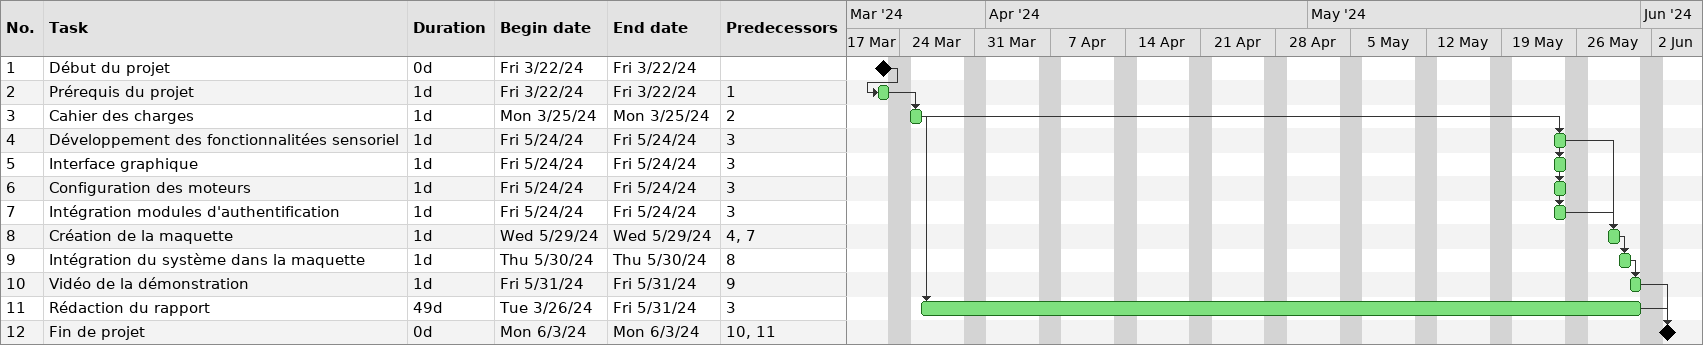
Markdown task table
| ID | Task | Duration | Start | Finish | Predecessors |
|---|---|---|---|---|---|
| 1 | Début du projet | 0d | 2024-03-22 | 2024-03-22 |  |
| 2 | Prérequis du projet | 1d | 2024-03-22 | 2024-03-22 | 1 |
| 3 | Cahier des charges | 1d | 2024-03-25 | 2024-03-25 | 2 |
| 4 | Développement des fonctionnalitées sensoriel | 1d | 2024-05-24 | 2024-05-24 | 3 |
| 5 | Interface graphique | 1d | 2024-05-24 | 2024-05-24 | 3 |
| 6 | Configuration des moteurs | 1d | 2024-05-24 | 2024-05-24 | 3 |
| 7 | Intégration modules d'authentification | 1d | 2024-05-24 | 2024-05-24 | 3 |
| 8 | Création de la maquette | 1d | 2024-05-29 | 2024-05-29 | 4, 7 |
| 9 | Intégration du système dans la maquette | 1d | 2024-05-30 | 2024-05-30 | 8 |
| 10 | Vidéo de la démonstration | 1d | 2024-05-31 | 2024-05-31 | 9 |
| 11 | Rédaction du rapport | 49d | 2024-03-26 | 2024-05-31 | 3 |
| 12 | Fin de projet | 0d | 2024-06-03 | 2024-06-03 | 10, 11 |
